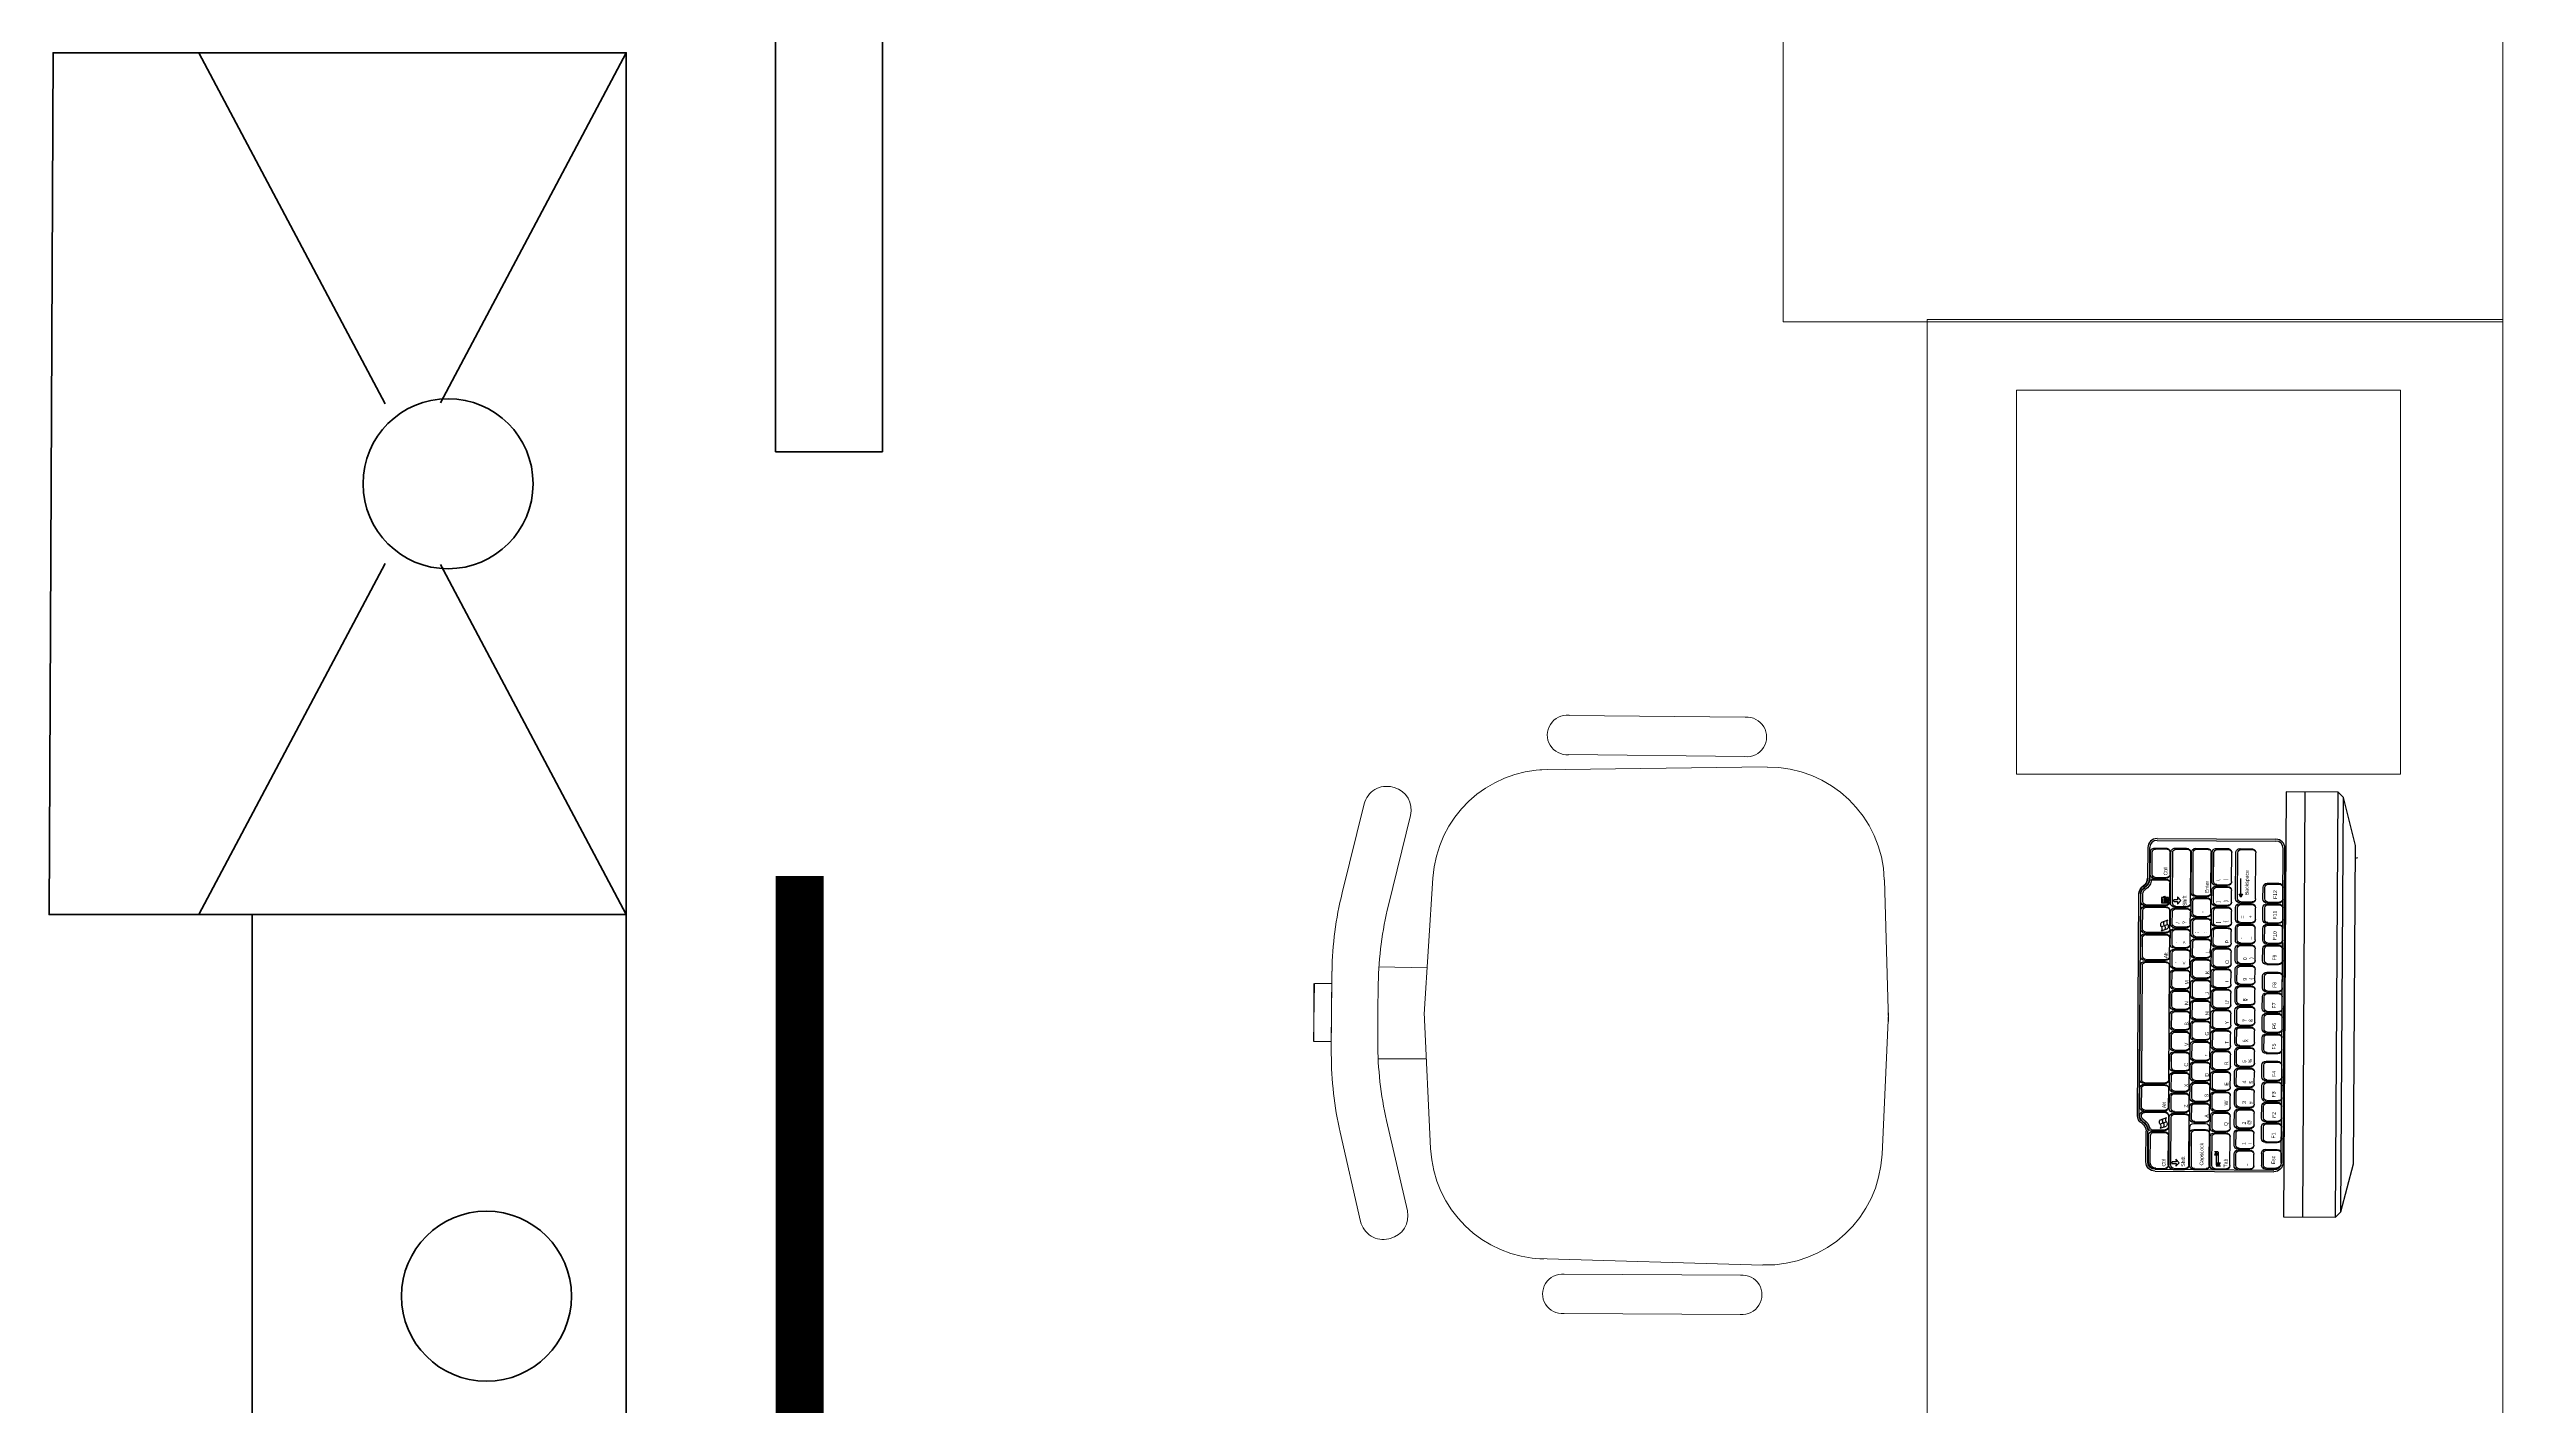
# Model space of a CAD drawing. Header units: millimetres. Extents: x -217756 to 263180, y 55413 to 130608.
# Drawn here: x 253095 to 255652, y 56574 to 57988 of the extents above; entities that cross this region are included whole.
import ezdxf

# ---------------------------------------------------------------- set-up
doc = ezdxf.new("R2010")
doc.units = ezdxf.units.MM
doc.linetypes.add('HIDDEN', pattern=[6, 4, -2])
doc.layers.add('ТХ_корр_25.03.26', color=1, linetype='Continuous', lineweight=30, plot=False)
doc.layers.add('ТХ_мебель передв', color=250, linetype='Continuous', lineweight=13)
doc.layers.add('ТХ_обор_комп принт', color=30, linetype='Continuous', lineweight=13)
doc.layers.add('ТХ_оборуд_учебн', color=80, linetype='Continuous')
doc.styles.add('Arial 200', font='arial.ttf', dxfattribs={"height": 500})
doc.styles.add('SIMPLEX', font='simplex.shx', dxfattribs={"width": 0.85, "oblique": 7})

# ---------------------------------------------------------------- blocks, each defined once
blk = doc.blocks.new('KEY')
at = {"color": 0}
for p, q in [((-0.198, 0), (0.198, 0)), ((-0.338, -0.536), (-0.338, -0.141)), ((-0.307, -0.505), (-0.307, -0.109)), ((-0.198, -0.614), (0.198, -0.614)), ((-0.198, -0.677), (0.198, -0.677)), ((0.307, -0.505), (0.307, -0.109)), ((0.338, -0.536), (0.338, -0.141))]:
    blk.add_line(p, q, dxfattribs=at)
for centre, radius, start, end in [((0.198, -0.109), 0.109, 360, 90), ((0.198, -0.141), 0.141, 360, 90), ((-0.198, -0.141), 0.141, 90, 180), ((-0.198, -0.536), 0.141, 180, 270), ((-0.198, -0.109), 0.109, 90, 180), ((-0.198, -0.505), 0.109, 180, 270), ((0.198, -0.505), 0.109, 270, 360), ((0.198, -0.536), 0.141, 270, 360)]:
    blk.add_arc(centre, radius, start, end, dxfattribs=at)
blk = doc.blocks.new('A$C6368dfc4')
at = {"true_color": 0x000000}
h = blk.add_hatch(color=18, dxfattribs=at)
h.paths.add_polyline_path([(473614.9, -73493.8), (473613.1, -73496.9), (473613.2, -73493.8)])
h.paths.add_polyline_path([(473613.2, -73493.8), (473613.1, -73496.9), (473611.4, -73493.8)])
h = blk.add_hatch(color=18, dxfattribs=at)
h.paths.add_polyline_path([(473589.4, -73765.4), (473587.6, -73762.3), (473587.6, -73765.3)])
h.paths.add_polyline_path([(473587.6, -73765.3), (473587.6, -73762.3), (473585.8, -73765.3)])
h = blk.add_hatch(color=18, dxfattribs=at)
h.paths.add_polyline_path([(473591.6, -73773.8), (473589.8, -73776.8), (473589.8, -73773.8)])
h.paths.add_polyline_path([(473589.8, -73773.8), (473589.8, -73776.8), (473588, -73773.8)])
at = {"color": 18, "true_color": 0x000000}
for p, q in [((473660.5, -73387.1), (473657.7, -73830.1)), ((473714.6, -73387.5), (473660.5, -73387.1)), ((473677.7, -73830.2), (473680.4, -73387.3)), ((473711.8, -73830.4), (473714.6, -73387.5)), ((473720.2, -73393.2), (473714.6, -73387.5)), ((473717.6, -73824.7), (473720.2, -73393.2)), ((473732.7, -73443.1), (473720.2, -73393.2)), ((473516.3, -73445.2), (473516.1, -73477.3)), ((473518.2, -73445.2), (473518, -73477.3)), ((473523.3, -73445.8), (473535.3, -73445.8)), ((473525.9, -73435.7), (473649.8, -73436.5)), ((473525.9, -73437.7), (473649.8, -73438.4)), ((473544.7, -73445.9), (473556.7, -73446)), ((473730.6, -73775), (473732.7, -73443.1)), ((473518.8, -73473), (473519, -73450)), ((473520.7, -73473), (473520.9, -73450)), ((473524.2, -73446.7), (473536.3, -73446.8)), ((473539.5, -73473.1), (473539.6, -73450.2)), ((473540, -73503.1), (473540.4, -73450.2)), ((473542, -73503.1), (473542.3, -73450.2)), ((473545.6, -73446.9), (473557.7, -73446.9)), ((473560.7, -73503.2), (473561, -73450.3)), ((473561.5, -73492.1), (473561.8, -73450.3)), ((473563.4, -73492.1), (473563.7, -73450.3)), ((473566.1, -73446), (473578.1, -73446.1)), ((473567, -73447), (473579.1, -73447.1)), ((473582.1, -73492.2), (473582.4, -73450.4)), ((473583, -73480.5), (473583.2, -73450.4)), ((473584.9, -73480.5), (473585.1, -73450.4)), ((473587.5, -73446.2), (473599.5, -73446.2)), ((473588.4, -73447.1), (473600.5, -73447.2)), ((473603.6, -73480.6), (473603.8, -73450.5)), ((473607.8, -73498.5), (473608.1, -73450.6)), ((473609.7, -73498.5), (473610, -73450.6)), ((473612.5, -73446.3), (473624.5, -73446.4)), ((473613.4, -73447.3), (473625.5, -73447.3)), ((473628.5, -73498.6), (473628.8, -73450.7)), ((473655.3, -73773.7), (473657.3, -73446.1)), ((473505.5, -73724.5), (473506.9, -73493.4)), ((473507.4, -73724.5), (473508.9, -73493.4)), ((473509.2, -73501.5), (473509.2, -73493.4)), ((473511.1, -73501.5), (473511.1, -73493.5)), ((473520.1, -73477.9), (473535.1, -73478)), ((473521.8, -73478.9), (473536.1, -73479)), ((473523.1, -73477.3), (473535.1, -73477.4)), ((473524, -73476.4), (473536.1, -73476.4)), ((473532.6, -73496.4), (473532.9, -73496)), ((473532.6, -73496.4), (473533.6, -73497.2)), ((473533.9, -73496.9), (473532.9, -73496)), ((473534.2, -73496), (473533.9, -73496.9)), ((473535.2, -73498.2), (473534.2, -73496)), ((473539.3, -73501.6), (473539.4, -73482.3)), ((473547.2, -73496.7), (473547.4, -73499.6)), ((473550.6, -73500.5), (473547.2, -73496.7)), ((473565.8, -73496.4), (473577.8, -73496.5)), ((473566.7, -73495.5), (473578.8, -73495.5)), ((473587.2, -73484.8), (473599.3, -73484.9)), ((473588.2, -73483.9), (473600.3, -73484)), ((473613.1, -73496.9), (473611.4, -73493.8)), ((473611.4, -73493.8), (473614.9, -73493.8)), ((473613.1, -73496.9), (473613.3, -73477.5)), ((473614.9, -73493.8), (473613.1, -73496.9)), ((473509, -73530), (473509.1, -73510.7)), ((473510.9, -73530), (473511, -73510.7)), ((473513.4, -73505.8), (473535, -73505.9)), ((473513.4, -73506.5), (473535, -73506.6)), ((473514.4, -73504.8), (473535.9, -73505)), ((473514.4, -73507.4), (473535.9, -73507.5)), ((473537.1, -73521), (473530.4, -73523.3)), ((473530.6, -73497.3), (473530.5, -73502.8)), ((473530.5, -73502.8), (473537.7, -73502.9)), ((473537.8, -73497.4), (473530.6, -73497.3)), ((473531.7, -73502), (473531.7, -73498.2)), ((473533.6, -73497.2), (473532.9, -73497.6)), ((473532.9, -73497.6), (473535.2, -73498.2)), ((473533.4, -73502), (473533.5, -73498.2)), ((473534.3, -73502.9), (473534.3, -73497.4)), ((473535.2, -73502), (473535.2, -73498.2)), ((473536, -73502.9), (473536, -73497.4)), ((473536.9, -73502), (473536.9, -73498.2)), ((473537.7, -73502.9), (473537.8, -73497.4)), ((473539.1, -73530.2), (473539.2, -73510.9)), ((473543.5, -73501.3), (473543.5, -73499.6)), ((473547.4, -73499.6), (473543.5, -73499.6)), ((473543.5, -73501.3), (473547.4, -73501.3)), ((473544.3, -73507.4), (473556.4, -73507.4)), ((473545.3, -73506.4), (473557.3, -73506.5)), ((473547.2, -73504.2), (473550.6, -73500.5)), ((473547.4, -73501.3), (473547.2, -73504.2)), ((473612.1, -73502.8), (473624.2, -73502.9)), ((473613.1, -73501.9), (473625.1, -73501.9)), ((473508.8, -73558.5), (473509, -73539.3)), ((473510.7, -73558.5), (473510.9, -73539.3)), ((473513.3, -73534.3), (473534.8, -73534.4)), ((473513.3, -73535), (473534.8, -73535.1)), ((473514.2, -73533.4), (473535.8, -73533.5)), ((473514.2, -73536), (473535.7, -73536.1)), ((473537, -73525.3), (473530.4, -73527.7)), ((473530.4, -73532), (473537, -73529.7)), ((473538.9, -73558.7), (473539.1, -73539.4)), ((473508.1, -73686.9), (473508.8, -73568.1)), ((473510, -73686.9), (473510.7, -73568.1)), ((473513.1, -73562.8), (473534.6, -73563)), ((473513.1, -73563.8), (473534.6, -73564)), ((473514.1, -73561.9), (473535.6, -73562)), ((473514.1, -73564.8), (473535.6, -73564.9)), ((473538.1, -73687.1), (473538.9, -73568.3)), ((473507.9, -73715.5), (473508, -73696.2)), ((473509.8, -73715.5), (473509.9, -73696.2)), ((473512.3, -73691.2), (473533.8, -73691.4)), ((473512.3, -73691.9), (473533.8, -73692.1)), ((473513.3, -73690.3), (473534.8, -73690.4)), ((473513.3, -73692.9), (473534.8, -73693)), ((473538, -73715.7), (473538.1, -73696.4)), ((473507.8, -73724.4), (473507.8, -73724.5)), ((473509.7, -73724.4), (473509.7, -73724.5)), ((473512.1, -73719.8), (473533.6, -73719.9)), ((473512.1, -73720.2), (473533.6, -73720.3)), ((473513, -73721.1), (473534.6, -73721.2)), ((473513.1, -73718.8), (473534.6, -73719)), ((473535.8, -73726.8), (473529.1, -73729.2)), ((473537.9, -73724.6), (473537.8, -73736)), ((473538.4, -73776.3), (473538.7, -73726.4)), ((473540.3, -73776.3), (473540.6, -73726.5)), ((473543, -73722.2), (473555, -73722.3)), ((473543.9, -73723.1), (473556, -73723.2)), ((473559, -73776.4), (473559.3, -73726.6)), ((473514.3, -73772.8), (473514.5, -73740.8)), ((473516.2, -73772.8), (473516.4, -73740.8)), ((473517, -73772.8), (473517.1, -73745.4)), ((473518.4, -73740.2), (473533.5, -73740.3)), ((473518.9, -73773.8), (473519.1, -73745.4)), ((473520.2, -73739.2), (473534.5, -73739.3)), ((473521.5, -73741.1), (473533.5, -73741.2)), ((473522.4, -73742.1), (473534.5, -73742.2)), ((473535.8, -73731.1), (473529.1, -73733.5)), ((473529.1, -73737.8), (473535.7, -73735.5)), ((473537.6, -73776.3), (473537.8, -73745.5)), ((473559.8, -73776.4), (473560, -73737)), ((473561.7, -73776.4), (473561.9, -73743.2)), ((473564.3, -73732.8), (473576.4, -73732.8)), ((473564.3, -73738.9), (473576.3, -73739)), ((473565.2, -73739.9), (473577.3, -73740)), ((473580.4, -73776.6), (473580.6, -73737.1)), ((473581.2, -73776.6), (473581.3, -73746.7)), ((473583.1, -73776.6), (473583.2, -73746.7)), ((473585.7, -73742.4), (473597.7, -73742.5)), ((473586.6, -73743.4), (473598.7, -73743.5)), ((473601.8, -73776.7), (473602, -73746.8)), ((473545.7, -73772.9), (473541.8, -73772.8)), ((473541.8, -73774.5), (473541.8, -73772.8)), ((473541.8, -73774.5), (473545.7, -73774.6)), ((473548.9, -73773.7), (473545.5, -73770)), ((473545.5, -73770), (473545.7, -73772.9)), ((473545.5, -73777.4), (473548.9, -73773.7)), ((473545.7, -73774.6), (473545.5, -73777.4)), ((473589.7, -73762.3), (473585.7, -73762.3)), ((473587.6, -73762.3), (473585.8, -73765.3)), ((473585.8, -73765.3), (473589.4, -73765.4)), ((473587.6, -73762.3), (473587.5, -73776.1)), ((473589.4, -73765.4), (473587.6, -73762.3)), ((473587.7, -73776.8), (473592, -73776.8)), ((473589.8, -73776.8), (473588, -73773.8)), ((473588, -73773.8), (473591.6, -73773.8)), ((473589.8, -73776.8), (473589.9, -73762.7)), ((473591.6, -73773.8), (473589.8, -73776.8)), ((473634.7, -73764), (473634.7, -73776)), ((473636.6, -73764), (473636.6, -73776.1)), ((473639.1, -73759.7), (473651.1, -73759.8)), ((473640, -73760.7), (473652.1, -73760.8)), ((473655.4, -73764.1), (473655.3, -73773.8)), ((473717.6, -73824.7), (473730.6, -73775)), ((473523.8, -73780.5), (473647.6, -73781.3)), ((473523.8, -73782.4), (473647.6, -73783.2)), ((473524.6, -73779.5), (473534.2, -73779.6)), ((473524.6, -73780.5), (473533.3, -73780.5)), ((473542.6, -73780.6), (473554.7, -73780.7)), ((473543.6, -73779.7), (473555.6, -73779.7)), ((473564, -73780.7), (473576.1, -73780.8)), ((473565, -73779.8), (473577, -73779.9)), ((473585.4, -73780.9), (473597.5, -73780.9)), ((473586.4, -73779.9), (473598.4, -73780)), ((473638.9, -73780.4), (473648.6, -73780.4)), ((473639.9, -73779.4), (473649.6, -73779.5)), ((473711.8, -73830.4), (473717.6, -73824.7)), ((473657.7, -73830.1), (473711.8, -73830.4))]:
    blk.add_line(p, q, dxfattribs=at)
for points in [[(473657.2, -73773.7), (473659.2, -73446.1)], [(473732.6, -73456.4), (473735.3, -73455.5)]]:
    blk.add_lwpolyline(points, dxfattribs=at)
for centre, major_axis, start_param, end_param in [((473525.9, -73445.3), (6.78, 6.69), 0.785398, 2.356194), ((473525.9, -73445.3), (5.42, 5.35), 0.785398, 2.356194), ((473649.7, -73446), (-6.69, 6.78), 3.926991, 5.497787), ((473649.7, -73446), (-5.35, 5.42), 3.926991, 5.497787), ((473516.5, -73493.5), (-6.69, 6.78), -0.234557, 0.785398), ((473516.5, -73493.5), (5.42, 5.35), 1.336239, 2.356194), ((473506.6, -73477.2), (-6.69, 6.78), 2.907036, 3.926991), ((473506.6, -73477.2), (-8.03, 8.13), 2.907036, 3.926991)]:
    blk.add_ellipse(centre, major_axis=major_axis, ratio=1, start_param=start_param, end_param=end_param, dxfattribs=at)
at = {"color": 18, "true_color": 0x000000, "extrusion": (0, 0, -1)}
for centre, major_axis, ratio, start_param, end_param in [((473523.3, -73450.1), (3.01, -3.05), 1, 2.356194, 3.926991), ((473535.3, -73450.1), (-3.05, -3.01), 1, 2.356194, 3.926991), ((473544.7, -73450.2), (3.01, -3.05), 1, 2.356194, 3.926991), ((473556.7, -73450.3), (-3.05, -3.01), 1, 2.356194, 3.926991), ((473524.2, -73450.1), (2.34, -2.37), 1, 2.356194, 3.926991), ((473536.3, -73450.1), (-2.37, -2.34), 1, 2.356194, 3.926991), ((473545.6, -73450.2), (2.34, -2.37), 1, 2.356194, 3.926991), ((473557.7, -73450.3), (-2.37, -2.34), 1, 2.356194, 3.926991), ((473566.1, -73450.3), (3.01, -3.05), 1, 2.356194, 3.926991), ((473567, -73450.3), (2.34, -2.37), 1, 2.356194, 3.926991), ((473578.1, -73450.4), (-3.05, -3.01), 1, 2.356194, 3.926991), ((473579.1, -73450.4), (-2.37, -2.34), 1, 2.356194, 3.926991), ((473587.5, -73450.4), (3.01, -3.05), 1, 2.356194, 3.926991), ((473588.4, -73450.5), (2.34, -2.37), 1, 2.356194, 3.926991), ((473599.5, -73450.5), (-3.05, -3.01), 1, 2.356194, 3.926991), ((473600.5, -73450.5), (-2.37, -2.34), 1, 2.356194, 3.926991), ((473612.4, -73450.6), (3.01, -3.05), 1, 2.356194, 3.926991), ((473613.4, -73450.6), (2.34, -2.37), 1, 2.356194, 3.926991), ((473624.5, -73450.7), (-3.05, -3.01), 1, 2.356194, 3.926991), ((473625.4, -73450.7), (-2.37, -2.34), 1, 2.356194, 3.926991), ((473516.5, -73493.5), (6.69, -6.78), 1, 2.356194, 3.37615), ((473516.5, -73493.5), (5.35, -5.42), 1, 2.356194, 3.37615), ((473516.5, -73493.5), (5.11, -5.17), 1, 2.356194, 3.37615), ((473516.5, -73493.5), (3.77, -3.81), 1, 2.356194, 3.37615), ((473506.6, -73477.2), (-6.78, -6.69), 1, 3.926991, 4.946946), ((473506.6, -73477.2), (8.03, -8.13), 1, 5.497787, 6.517742), ((473506.6, -73477.2), (8.28, -8.38), 1, 5.684248, 6.517742), ((473506.6, -73477.2), (-9.74, -9.62), 1, 4.152719, 4.946946), ((473520, -73479.8), (-1.36, -1.34), 1, 0.971859, 2.356194), ((473523.1, -73473), (3.01, -3.05), 1, 0.785398, 2.356194), ((473521.8, -73480.8), (-1.36, -1.34), 1, 1.011126, 2.356194), ((473524.1, -73473), (2.34, -2.37), 1, 0.785398, 2.356194), ((473535.2, -73473.1), (-3.05, -3.01), 1, 3.926991, 5.497787), ((473535.1, -73482.3), (3.01, -3.05), 1, 3.926991, 5.497787), ((473536.1, -73473.1), (-2.37, -2.34), 1, 3.926991, 5.497787), ((473536.1, -73482.3), (2.34, -2.37), 1, 3.926991, 5.497787), ((473565.8, -73492.1), (-3.05, -3.01), 1, -0.785398, 0.785398), ((473566.8, -73492.1), (-2.37, -2.34), 1, -0.785398, 0.785398), ((473577.9, -73492.2), (3.01, -3.05), 1, 5.497787, 7.068583), ((473578.8, -73492.2), (2.34, -2.37), 1, 5.497787, 7.068583), ((473587.3, -73480.5), (-3.05, -3.01), 1, -0.785398, 0.785398), ((473588.2, -73480.5), (-2.37, -2.34), 1, -0.785398, 0.785398), ((473599.3, -73480.6), (3.01, -3.05), 1, 5.497787, 7.068583), ((473600.3, -73480.6), (2.34, -2.37), 1, 5.497787, 7.068583), ((473513.4, -73510.7), (-3.05, -3.01), 1, 0.785398, 2.356194), ((473513.4, -73501.5), (-3.05, -3.01), 1, -0.785398, 0.785398), ((473514.4, -73510.7), (-2.37, -2.34), 1, 0.785398, 2.356194), ((473514.4, -73501.5), (-2.37, -2.34), 1, -0.785398, 0.785398), ((473533.7, -73524.3), (-0.01, -2.17), 0.316309, 0, 3.141593), ((473535, -73501.6), (3.01, -3.05), 1, 5.497787, 7.068583), ((473534.9, -73510.9), (3.01, -3.05), 1, 3.926991, 5.497787), ((473536, -73501.6), (2.34, -2.37), 1, 5.497787, 7.068583), ((473535.9, -73510.9), (2.34, -2.37), 1, 3.926991, 5.497787), ((473537, -73523.1), (-0.01, -2.17), 0.316309, 0, 3.141593), ((473544.3, -73503.1), (3.01, -3.05), 1, 0.785398, 2.356194), ((473545.3, -73503.1), (-2.37, -2.34), 1, -0.785398, 0.785398), ((473556.4, -73503.2), (-3.05, -3.01), 1, 3.926991, 5.497787), ((473557.3, -73503.2), (2.34, -2.37), 1, 5.497787, 7.068583), ((473612.1, -73498.5), (3.01, -3.05), 1, 0.785398, 2.356194), ((473613.1, -73498.5), (-2.37, -2.34), 1, -0.785398, 0.785398), ((473624.2, -73498.6), (-3.05, -3.01), 1, 3.926991, 5.497787), ((473625.1, -73498.6), (2.34, -2.37), 1, 5.497787, 7.068583), ((473513.3, -73530), (3.01, -3.05), 1, 0.785398, 2.356194), ((473513.2, -73539.3), (-3.05, -3.01), 1, 0.785398, 2.356194), ((473514.2, -73530), (-2.37, -2.34), 1, -0.785398, 0.785398), ((473514.2, -73539.3), (2.34, -2.37), 1, 2.356194, 3.926991), ((473530.4, -73525.5), (-0.01, -2.17), 0.316309, 0, 3.141593), ((473530.4, -73529.9), (-0.01, -2.17), 0.316309, 3.141593, 6.283185), ((473533.7, -73528.7), (-0.01, -2.17), 0.316309, 3.141593, 6.283185), ((473534.8, -73530.2), (-3.05, -3.01), 1, 3.926991, 5.497787), ((473534.8, -73539.4), (3.01, -3.05), 1, 3.926991, 5.497787), ((473535.7, -73539.4), (-2.37, -2.34), 1, 2.356194, 3.926991), ((473535.8, -73530.2), (2.34, -2.37), 1, 5.497787, 7.068583), ((473537, -73527.5), (-0.01, -2.17), 0.316309, 3.141593, 6.283185), ((473513.1, -73558.6), (3.01, -3.05), 1, 0.785398, 2.356194), ((473513.1, -73568.1), (-3.05, -3.01), 1, 0.785398, 2.356194), ((473514.1, -73558.6), (2.34, -2.37), 1, 0.785398, 2.356194), ((473514, -73568.1), (2.34, -2.37), 1, 2.356194, 3.926991), ((473534.6, -73558.7), (-3.05, -3.01), 1, 3.926991, 5.497787), ((473534.6, -73568.2), (3.01, -3.05), 1, 3.926991, 5.497787), ((473535.6, -73558.7), (-2.37, -2.34), 1, 3.926991, 5.497787), ((473535.5, -73568.2), (-2.37, -2.34), 1, 2.356194, 3.926991), ((473512.3, -73696.2), (-3.05, -3.01), 1, 0.785398, 2.356194), ((473512.4, -73687), (3.01, -3.05), 1, 0.785398, 2.356194), ((473513.2, -73696.2), (2.34, -2.37), 1, 2.356194, 3.926991), ((473513.3, -73687), (-2.37, -2.34), 1, -0.785398, 0.785398), ((473533.9, -73687.1), (-3.05, -3.01), 1, 3.926991, 5.497787), ((473533.8, -73696.4), (3.01, -3.05), 1, 3.926991, 5.497787), ((473534.8, -73687.1), (2.34, -2.37), 1, 5.497787, 7.068583), ((473534.7, -73696.4), (-2.37, -2.34), 1, 2.356194, 3.926991), ((473515, -73724.5), (-6.78, -6.69), 1, -0.234557, 0.785398), ((473515, -73724.5), (5.35, -5.42), 1, 1.336239, 2.356194), ((473512.1, -73724.4), (-3.05, -3.01), 1, 0.785398, 2.356194), ((473515, -73724.5), (-5.17, -5.11), 1, -0.234557, 0.785398), ((473512.2, -73715.5), (3.01, -3.05), 1, 0.785398, 2.356194), ((473513, -73724.5), (2.34, -2.37), 1, 2.356194, 3.926991), ((473515, -73724.5), (-3.81, -3.77), 1, -0.234557, 0.785398), ((473513.1, -73715.5), (2.34, -2.37), 1, 0.785398, 2.356194), ((473533.7, -73715.6), (-3.05, -3.01), 1, 3.926991, 5.497787), ((473533.6, -73724.6), (3.01, -3.05), 1, 3.926991, 5.497787), ((473534.6, -73715.6), (-2.37, -2.34), 1, 3.926991, 5.497787), ((473534.6, -73724.6), (-2.37, -2.34), 1, 2.356194, 3.926991), ((473535.8, -73729), (-0.01, -2.17), 0.316309, 0, 3.141593), ((473543, -73726.5), (-3.05, -3.01), 1, 0.785398, 2.356194), ((473543.9, -73726.5), (2.34, -2.37), 1, 2.356194, 3.926991), ((473555, -73726.5), (3.01, -3.05), 1, 3.926991, 5.497787), ((473556, -73726.6), (-2.37, -2.34), 1, 2.356194, 3.926991), ((473505, -73740.7), (-6.78, -6.69), 1, 2.907036, 3.926991), ((473505, -73740.7), (-8.13, -8.03), 1, 2.907036, 3.926991), ((473505, -73740.7), (-8.38, -8.28), 1, 2.907036, 3.74053), ((473505, -73740.7), (9.62, -9.74), 1, 4.477832, 5.272059), ((473518.4, -73738.3), (1.34, -1.36), 1, 0.785398, 2.169734), ((473521.4, -73745.4), (-3.05, -3.01), 1, 0.785398, 2.356194), ((473520.2, -73737.3), (1.34, -1.36), 1, 0.785398, 2.130466), ((473522.4, -73745.4), (2.34, -2.37), 1, 2.356194, 3.926991), ((473529.1, -73731.3), (-0.01, -2.17), 0.316309, 0, 3.141593), ((473529.1, -73735.7), (-0.01, -2.17), 0.316309, 3.141593, 6.283185), ((473532.4, -73730.1), (-0.01, -2.17), 0.316309, 0, 3.141593), ((473532.4, -73734.5), (-0.01, -2.17), 0.316309, 3.141593, 6.283185), ((473533.6, -73736), (-3.05, -3.01), 1, 3.926991, 5.497787), ((473533.5, -73745.5), (3.01, -3.05), 1, 3.926991, 5.497787), ((473534.5, -73736), (-2.37, -2.34), 1, 3.926991, 5.497787), ((473534.4, -73745.5), (-2.37, -2.34), 1, 2.356194, 3.926991), ((473535.7, -73733.3), (-0.01, -2.17), 0.316309, 3.141593, 6.283185), ((473564.3, -73737), (-3.05, -3.01), 1, 0.785398, 2.356194), ((473564.2, -73743.2), (-3.05, -3.01), 1, 0.785398, 2.356194), ((473565.2, -73743.2), (2.34, -2.37), 1, 2.356194, 3.926991), ((473576.3, -73743.3), (3.01, -3.05), 1, 3.926991, 5.497787), ((473576.3, -73737.1), (3.01, -3.05), 1, 3.926991, 5.497787), ((473577.3, -73743.3), (-2.37, -2.34), 1, 2.356194, 3.926991), ((473585.6, -73746.7), (-3.05, -3.01), 1, 0.785398, 2.356194), ((473586.6, -73746.7), (-2.37, -2.34), 1, 0.785398, 2.356194), ((473597.7, -73746.8), (3.01, -3.05), 1, 3.926991, 5.497787), ((473598.6, -73746.8), (2.34, -2.37), 1, 3.926991, 5.497787), ((473523.8, -73772.9), (6.69, -6.78), 1, 0.785398, 2.356194), ((473523.8, -73772.9), (5.35, -5.42), 1, 0.785398, 2.356194), ((473524.6, -73772.9), (5.35, -5.42), 1, 0.785398, 2.356194), ((473524.6, -73773.8), (4.02, -4.07), 1, 0.785398, 2.356194), ((473533.3, -73776.3), (-3.05, -3.01), 1, 3.926991, 5.497787), ((473534.3, -73776.3), (-2.37, -2.34), 1, 3.926991, 5.497787), ((473542.6, -73776.3), (3.01, -3.05), 1, 0.785398, 2.356194), ((473543.6, -73776.3), (2.34, -2.37), 1, 0.785398, 2.356194), ((473554.7, -73776.4), (-3.05, -3.01), 1, 3.926991, 5.497787), ((473555.7, -73776.4), (-2.37, -2.34), 1, 3.926991, 5.497787), ((473564, -73776.4), (3.01, -3.05), 1, 0.785398, 2.356194), ((473565, -73776.5), (2.34, -2.37), 1, 0.785398, 2.356194), ((473576.1, -73776.5), (-3.05, -3.01), 1, 3.926991, 5.497787), ((473577.1, -73776.5), (-2.37, -2.34), 1, 3.926991, 5.497787), ((473585.4, -73776.6), (3.01, -3.05), 1, 0.785398, 2.356194), ((473586.4, -73776.6), (2.34, -2.37), 1, 0.785398, 2.356194), ((473597.5, -73776.7), (-3.05, -3.01), 1, 3.926991, 5.497787), ((473598.5, -73776.7), (-2.37, -2.34), 1, 3.926991, 5.497787), ((473639, -73764), (-3.05, -3.01), 1, 0.785398, 2.356194), ((473639, -73776.1), (3.01, -3.05), 1, 0.785398, 2.356194), ((473640, -73764), (-2.37, -2.34), 1, 0.785398, 2.356194), ((473639.9, -73776.1), (-2.37, -2.34), 1, -0.785398, 0.785398), ((473647.7, -73773.6), (-6.78, -6.69), 1, 3.926991, 5.497787), ((473647.7, -73773.6), (-5.42, -5.35), 1, 3.926991, 5.497787), ((473648.6, -73773.8), (4.69, -4.75), 1, 5.497787, 7.068583), ((473649.6, -73773.8), (-4.07, -4.02), 1, 3.926991, 5.497787), ((473651.1, -73764.1), (3.01, -3.05), 1, 3.926991, 5.497787), ((473652, -73764.1), (2.34, -2.37), 1, 3.926991, 5.497787)]:
    blk.add_ellipse(centre, major_axis=major_axis, ratio=ratio, start_param=start_param, end_param=end_param, dxfattribs=at)
at = {"color": 18, "true_color": 0x000000}
for points in [[(473587.6, -73762.3), (473587.6, -73762.3), (473587.6, -73762.3)], [(473589.8, -73776.8), (473589.8, -73776.8), (473589.8, -73776.8)]]:
    blk.add_solid(points, dxfattribs=at)
at = {"color": 18, "true_color": 0x000000, "xscale": -30.48000000044703, "yscale": 30.48000000044703, "zscale": 60.96, "rotation": 269.6461674618926}
for p in [(473603.5, -73496), (473657, -73492.8), (473560.6, -73518.6), (473581.9, -73529), (473582, -73507.6), (473603.4, -73517.4), (473628.4, -73514), (473656.9, -73514.2), (473560.4, -73540), (473581.8, -73550.4), (473603.3, -73538.8), (473628.1, -73556.8), (473628.2, -73535.4), (473656.6, -73557), (473656.8, -73535.6), (473560.2, -73582.8), (473560.3, -73561.4), (473581.7, -73571.8), (473603, -73581.6), (473603.1, -73560.2), (473628, -73578.2), (473560.1, -73604.2), (473581.5, -73593.2), (473602.9, -73603), (473627.9, -73599.6), (473656.3, -73606.9), (473656.5, -73585.5), (473559.9, -73625.6), (473581.4, -73614.6), (473602.7, -73624.4), (473627.7, -73621), (473656.2, -73628.3), (473559.8, -73647), (473581.1, -73657.4), (473581.3, -73636), (473602.6, -73645.8), (473627.6, -73642.4), (473656.1, -73649.7), (473559.7, -73668.4), (473581, -73678.8), (473602.5, -73667.2), (473627.3, -73685.2), (473627.5, -73663.8), (473655.9, -73678.2), (473559.4, -73711.2), (473559.5, -73689.8), (473580.9, -73700.2), (473602.2, -73710), (473602.3, -73688.6), (473627.2, -73706.6), (473655.8, -73699.6), (473580.7, -73721.6), (473602.1, -73731.4), (473627.1, -73728), (473655.6, -73721), (473626.9, -73749.4), (473655.5, -73742.5), (473626.8, -73770.8)]:
    blk.add_blockref('KEY', p, dxfattribs=at)
at = {"color": 18, "true_color": 0x000000}
for s, height, style, p in [('Ctrl', 3.81, 'Arial 200', (473536.7, -73474.2)), ('Backspace', 3.81, 'Arial 200', (473621.3, -73494.8)), ('Shift', 3.81, 'Arial 200', (473556.6, -73506.1)), ('Enter', 3.81, 'Arial 200', (473579.8, -73492.7)), ('\\', 3.81, 'Arial 200', (473592.1, -73480)), ('|', 3.81, 'Arial 200', (473599.1, -73479.3)), ('F12', 3.81, 'Arial 200', (473650.8, -73498.8)), ('?', 3.81, 'Arial 200', (473556.3, -73525)), ("'", 3.81, 'Arial 200', (473565.8, -73512.5)), ('"', 3.81, 'Arial 200', (473576.8, -73513.4)), ('[', 3.81, 'Arial 200', (473591.3, -73524.1)), (']', 3.81, 'Arial 200', (473591.4, -73502.7)), ('{', 3.81, 'Arial 200', (473599.1, -73523.2)), ('}', 3.81, 'Arial 200', (473599.3, -73501.8)), ('=', 3.81, 'Arial 200', (473616.7, -73519.1)), ('+', 3.81, 'Arial 200', (473625.1, -73519)), ('F11', 3.81, 'Arial 200', (473650.6, -73520.2)), ('/', 3.81, 'Arial 200', (473549.5, -73524.5)), ('.', 3.81, 'Arial 200', (473546.1, -73544.8)), ('>', 3.81, 'Arial 200', (473556, -73545.7)), (';', 3.81, 'Arial 200', (473568.8, -73534.7)), (':', 3.81, 'Arial 200', (473578.1, -73534.8)), ('P', 3.81, 'Arial 200', (473601, -73545.1)), ('-', 3.81, 'Arial 200', (473615.4, -73540.7)), ('_', 3.81, 'Arial 200', (473623.9, -73541.2)), ('F10', 3.81, 'Arial 200', (473650.4, -73541.6)), ('Alt', 3.81, 'Arial 200', (473537.1, -73560.6)), (',', 3.81, 'Arial 200', (473545.2, -73565.8)), ('<', 3.81, 'Arial 200', (473555.9, -73567.1)), ('K', 3.81, 'Arial 200', (473580.2, -73577)), ('L', 3.81, 'Arial 200', (473580.4, -73555.6)), ('O', 3.81, 'Arial 200', (473600.9, -73566.5)), ('0', 3.81, 'Arial 200', (473619.5, -73562.6)), (')', 3.81, 'Arial 200', (473625.8, -73561.4)), ('F9', 3.81, 'Arial 200', (473650.3, -73563)), ('M', 3.81, 'Arial 200', (473558.8, -73587.9)), ('J', 3.81, 'Arial 200', (473580, -73598.4)), ('I', 3.81, 'Arial 200', (473600.8, -73585.8)), ('9', 3.81, 'Arial 200', (473619.4, -73584)), ('(', 3.81, 'Arial 200', (473625.7, -73582.8)), ('F8', 3.81, 'Arial 200', (473650.1, -73591.5)), ('N', 3.81, 'Arial 200', (473558.6, -73609.3)), ('H', 3.81, 'Arial 200', (473580, -73619.8)), ('U', 3.81, 'Arial 200', (473600.6, -73608.4)), ('7', 3.81, 'Arial 200', (473619.1, -73626.8)), ('8', 3.81, 'Arial 200', (473619.2, -73605.4)), ('*', 3.81, 'Arial 200', (473622.3, -73604.9)), ('&', 3.81, 'Arial 200', (473625.3, -73627.2)), ('F7', 3.81, 'Arial 200', (473650, -73612.9)), ('V', 3.81, 'Arial 200', (473558.4, -73652.1)), ('B', 3.81, 'Arial 200', (473558.5, -73630.7)), ('G', 3.81, 'Arial 200', (473579.8, -73641.2)), ('T', 3.81, 'Arial 200', (473600.4, -73649.8)), ('Y', 3.81, 'Arial 200', (473600.5, -73629.5)), ('6', 3.81, 'Arial 200', (473619, -73648.2)), ('^ ', 3.81, 'Arial 200', (473622.8, -73647.6)), ('F5', 3.81, 'Arial 200', (473649.7, -73655.7)), ('F6', 3.81, 'Arial 200', (473649.9, -73634.3)), ('C', 3.81, 'Arial 200', (473558.2, -73673.5)), ('F', 2.38, 'SIMPLEX', (473578.3, -73662.6)), ('R', 3.81, 'Arial 200', (473600.2, -73672)), ('5', 3.81, 'Arial 200', (473618.8, -73669.6)), ('%', 3.81, 'Arial 200', (473625, -73670)), ('X', 3.81, 'Arial 200', (473558.1, -73694.9)), ('D', 3.81, 'Arial 200', (473579.6, -73684)), ('E', 3.81, 'Arial 200', (473600.1, -73693.4)), ('4', 3.81, 'Arial 200', (473618.7, -73691)), ('$', 3.81, 'Arial 200', (473625.7, -73691.4)), ('F3', 3.81, 'Arial 200', (473649.4, -73705.6)), ('F4', 3.81, 'Arial 200', (473649.6, -73684.2)), ('Alt', 3.81, 'Arial 200', (473535.1, -73716.8)), ('Z', 3.81, 'Arial 200', (473558, -73716.3)), ('A', 3.81, 'Arial 200', (473579.3, -73726.8)), ('S', 3.81, 'Arial 200', (473579.4, -73705.4)), ('W', 3.81, 'Arial 200', (473600, -73714)), ('3', 3.81, 'Arial 200', (473618.6, -73712.4)), ('#', 3.81, 'Arial 200', (473625.8, -73712.8)), ('F2', 3.81, 'Arial 200', (473649.4, -73727)), ('Q', 3.81, 'Arial 200', (473599.6, -73735.4)), ('2', 3.81, 'Arial 200', (473618.5, -73733.8)), ('1', 3.81, 'Arial 200', (473618.4, -73755.2)), ('@', 3.81, 'Arial 200', (473623.6, -73734.2)), ('F1', 3.81, 'Arial 200', (473649.2, -73748.4)), ('Ctrl', 3.81, 'Arial 200', (473534.8, -73777.6)), ('Shift', 3.81, 'Arial 200', (473554.9, -73777.8)), ('CapsLock', 3.81, 'Arial 200', (473574.1, -73776.6)), ('Tab', 3.81, 'Arial 200', (473599.3, -73778.6)), ('`', 3.81, 'Arial 200', (473610.4, -73776.6)), ('~', 3.81, 'Arial 200', (473621.7, -73777.5)), ('!', 3.81, 'Arial 200', (473624.8, -73754.4)), ('Esc', 3.81, 'Arial 200', (473649, -73775.3))]:
    blk.add_text(s, height=height, rotation=89.6462, dxfattribs=dict(at, style=style)).set_placement(p)
blk = doc.blocks.new('A$Ca19fb75c')
at = {"layer": 'ТХ_оборуд_учебн', "lineweight": 35, "ltscale": 100}
for points in [[(3106.7, 1780), (3106.7, 2678.1), (2509.4, 2678.1), (2505.2, 1780)], [(2716.7, 1780), (2716.7, 990), (3106.7, 990), (3106.7, 1780)]]:
    blk.add_lwpolyline(points, close=True, dxfattribs=at)
for points in [[(2661.4, 2678.1), (2855.4, 2312.4)], [(3106.7, 2678.1), (2913.1, 2313.2)], [(2661.4, 1780), (2855.4, 2145.7)], [(3106.7, 1780), (2913.1, 2144.9)]]:
    blk.add_lwpolyline(points, dxfattribs=at)
blk = doc.blocks.new('A$C31deb94a')
at = {"layer": 'ТХ_оборуд_учебн', "lineweight": 35, "ltscale": 100}
for centre in [(-221.3, 2229), (-181.3, 1382.2)]:
    blk.add_circle(centre, 88.6, dxfattribs=at)
blk = doc.blocks.new('стол хим с раковиной 2400х750')
blk.add_lwpolyline([(-16843.1, 20393.6), (-16843.1, 22793.6), (-17593.1, 22793.6), (-17593.1, 20393.6)], close=True)
blk = doc.blocks.new('стол с тумбой 1200х600')
blk.add_lwpolyline([(-19012.2, 19801.1), (-19012.2, 21001.1), (-19612.2, 21001.1), (-19612.2, 19801.1)], close=True)
at = {"linetype": 'HIDDEN', "ltscale": 0.1}
blk.add_lwpolyline([(-19505.4, 19874.7), (-19105.4, 19874.7), (-19105.4, 20274.7), (-19505.4, 20274.7)], close=True, dxfattribs=at)
blk = doc.blocks.new('М-60')
at = {"extrusion": (-6.19742e-05, 0.000470712, 1)}
for p, q in [((7035415.4, 1186627.5, -0.2), (7035231.8, 1186626.6, -0.2)), ((7035202.1, 1186569.5, -0.1), (7035439, 1186576.2, -0.1)), ((7035232, 1186585.7, -0.1), (7035415.6, 1186586.5, -0.1)), ((7035049.2, 1186548.9, -0.1), (7035050.6, 1186548.5, -0.1)), ((7034998.3, 1186437.9, -0.1), (7035019.7, 1186530.9, -0.1)), ((7035068.3, 1186519.6, -0.1), (7035046.7, 1186425.8, -0.1)), ((7035085.8, 1186312.9, 0), (7035092.5, 1186454.7, -0.1)), ((7035563.1, 1186460.5, -0.1), (7035569.8, 1186312.9, 0)), ((7034971.3, 1186282.6, 0), (7034970.4, 1186343.1, -0.1)), ((7034989, 1186343.1, -0.1), (7034970.8, 1186343.1, -0.1)), ((7034970.8, 1186343.1, -0.1), (7034970.8, 1186282.6, 0)), ((7034989, 1186312.9, 0), (7034989, 1186356.2, -0.1)), ((7034989, 1186312.9, 0), (7034989, 1186343.1, -0.1)), ((7035037.4, 1186344.1, 0), (7035037.4, 1186312.9, 0)), ((7035037.8, 1186361.3, -0.1), (7035088.1, 1186361.3, -0.1)), ((7034989, 1186313.2, 0), (7034989.4, 1186282.9, 0)), ((7034989, 1186313.2, 0), (7034989.6, 1186269.8, 0)), ((7035037.8, 1186282.6, 0), (7035037.4, 1186313.9, 0)), ((7035085.7, 1186314.6, 0), (7035094.7, 1186172.9, 0)), ((7035565.2, 1186174.3, 0.1), (7035569.7, 1186322, 0)), ((7034989.4, 1186282.9, 0), (7034971.3, 1186282.6, 0)), ((7035038.5, 1186265.5, 0), (7035088.8, 1186266.3, 0)), ((7035000.2, 1186188.3, 0), (7035023, 1186095.7, 0.1)), ((7035071.5, 1186107.6, 0.1), (7035048.4, 1186201.2, 0)), ((7035052.8, 1186078.1, 0.1), (7035054.2, 1186078.5, 0.1)), ((7035206, 1186059.9, 0.1), (7035442.9, 1186056.7, 0.1)), ((7035236.1, 1186044.1, 0.1), (7035419.7, 1186046, 0.1)), ((7035420.2, 1186005.1, 0.1), (7035236.6, 1186003.1, 0.1))]:
    blk.add_line(p, q, dxfattribs=at)
for centre, start, end in [((7035230, 1186606.2, 122.4), 84.9987, 275.5247), ((7035417.4, 1186607.1, 122.4), 264.9987, 95.5247), ((7035234.4, 1186023.7, 122.4), 85.3479, 275.874), ((7035421.8, 1186025.7, 122.4), 265.3479, 95.874)]:
    blk.add_arc(centre, 20.6, start, end, dxfattribs=at)
at = {"extrusion": (6.19742e-05, -0.000470712, -1)}
for centre, major_axis, start_param, end_param in [((7035213.4, 1186449, -0.1), (77.8, 92.6, 0), 4.061153, 5.558057), ((7035442.2, 1186455, -0.1), (77.8, 92.6, 0), -0.725128, 0.826554), ((7035043.3, 1186525.4, -0.1), (15.6, 18.5, 0), 4.240369, 5.829345), ((7035044.7, 1186525.1, -0.1), (15.6, 18.5, 0), -0.45384, 1.098777), ((7035352, 1186356.2, 0), (-277.9, 233.5, -0.1), 5.584367, 5.811166), ((7035400.4, 1186344.1, 0), (233.5, 277.9, -0.1), 4.01357, 4.240369)]:
    blk.add_ellipse(centre, major_axis=major_axis, ratio=1, start_param=start_param, end_param=end_param, dxfattribs=at)
at = {"extrusion": (-6.19742e-05, 0.000470712, 1)}
for centre, major_axis, start_param, end_param in [((7035352.6, 1186275.3, 0), (-274.3, -237.7, 0.1), 5.584367, 5.811166), ((7035400.8, 1186288.2, 0), (237.7, -274.3, 0.1), 4.01357, 4.240369), ((7035215.4, 1186180.5, 0), (79.2, -91.4, 0), 4.061153, 5.558057), ((7035444.3, 1186178, 0.1), (79.2, -91.4, 0), -0.725128, 0.826554), ((7035048, 1186101.8, 0.1), (15.8, -18.3, 0), -0.45384, 1.098777), ((7035046.5, 1186101.5, 0.1), (15.8, -18.3, 0), 4.240369, 5.829345)]:
    blk.add_ellipse(centre, major_axis=major_axis, ratio=1, start_param=start_param, end_param=end_param, dxfattribs=at)

msp = doc.modelspace()

# ---------------------------------------------------------------- linework, layer by layer
at = {"layer": 'ТХ_мебель передв', "ltscale": 100}
msp.add_lwpolyline([(255652.5, 55413.4), (255652.5, 60103.6), (253852.3, 60103.6)], dxfattribs=at)
at = {"layer": 'ТХ_мебель передв', "const_width": 50}
msp.add_lwpolyline([(253877.3, 57125.9), (253877.3, 55925.9)], dxfattribs=at)
at = {"layer": 'ТХ_обор_комп принт', "color": 18, "lineweight": 35, "true_color": 0x000000}
msp.add_lwpolyline([(253963.6, 57568.1), (253852.3, 57568.1), (253852.3, 59542.9), (253963.6, 59542.9)], close=True, dxfattribs=at)

# ---------------------------------------------------------------- block references
for name, p in [('A$Ca19fb75c', (250590, 55305.7)), ('A$C31deb94a', (253732.3, 55305.7))]:
    msp.add_blockref(name, p)
at = {"layer": 'ТХ_корр_25.03.26', "color": 18, "ltscale": 100, "true_color": 0x000000}
msp.add_blockref('A$C6368dfc4', (-218233.9, 130600.7), dxfattribs=at)
at = {"layer": 'ТХ_мебель передв'}
msp.add_blockref('стол хим с раковиной 2400х750', (272495.5, 37310), dxfattribs=at)
for name, p, rotation in [('стол с тумбой 1200х600', (236040.3, 77506.8), 180), ('стол с тумбой 1200х600', (236040.3, 77506.8), 180), ('М-60', (-6798534.8, -1017295.3, 392.4), 359.0887326624886)]:
    msp.add_blockref(name, p, dxfattribs=dict(at, rotation=rotation))

doc.saveas('drawing.dxf')
